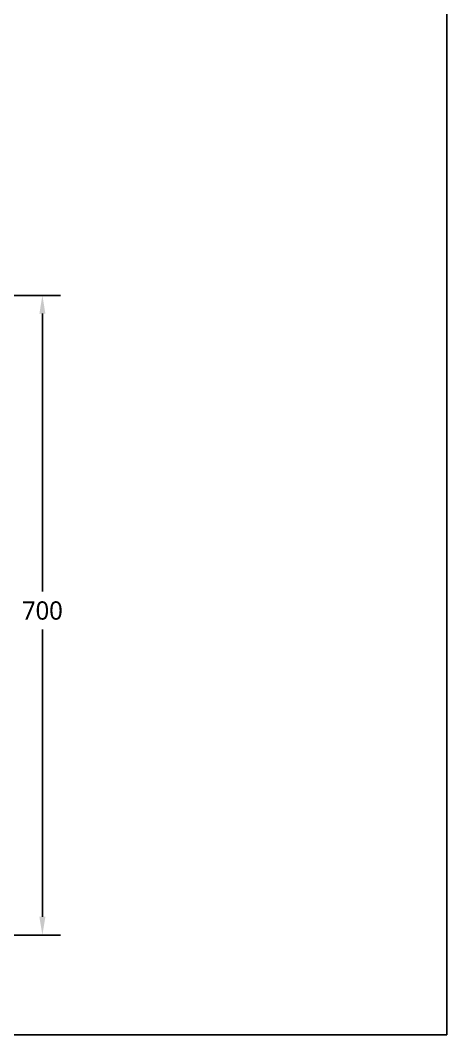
# Model space of a CAD drawing. Extents: x 0 to 6635, y -9 to 2100.
# Drawn here: x 6168 to 6635, y 0 to 1110 of the extents above; entities that cross this region are included whole.
import ezdxf

# ---------------------------------------------------------------- set-up
doc = ezdxf.new("R2010")
doc.units = 0
doc.header["$LTSCALE"] = 20
doc.header["$MEASUREMENT"] = 0
doc.layers.get('DEFPOINTS').update_dxf_attribs({"linetype": 'CONTINUOUS'})
doc.layers.add('1', color=1, linetype='CONTINUOUS')
doc.layers.add('5', color=5, linetype='CONTINUOUS')
doc.styles.get("Standard").update_dxf_attribs({"font": 'NanumGothic.ttf'})
doc.dimstyles.get("Standard").update_dxf_attribs({"dimtxt": 2.5, "dimasz": 2, "dimexe": 2, "dimexo": 1, "dimgap": 1.5, "dimtad": 1, "dimdec": 0, "dimlfac": 10, "dimrnd": 0.5, "dimzin": 0, "dimdsep": 46, "dimtxsty": 'Standard', "dimcen": 0, "dimclrt": 2, "dimadec": 0, "dimazin": 0, "dimtfac": 1, "dimtdec": 0, "dimtmove": 0, "dimatfit": 3, "dimfxl": 0, "dimtolj": 1, "dimtzin": 0, "dimarcsym": 0})

# ---------------------------------------------------------------- blocks, each defined once
blk = doc.blocks.new('*D46')
at = {"layer": '1', "color": 3, "lineweight": -2}
for p, q in [((5982.2, 809.1), (6212, 809.1)), ((6192, 789.1), (6192, 485)), ((6192, 129.1), (6192, 443.3)), ((6055.7, 109.1), (6212, 109.1))]:
    blk.add_line(p, q, dxfattribs=at)
at = {"layer": '1', "color": 3}
for points in [[(6188.7, 789.1), (6195.3, 789.1), (6192, 809.1)], [(6188.7, 129.1), (6195.3, 129.1), (6192, 109.1)]]:
    blk.add_solid(points, dxfattribs=at)
at = {"layer": 'DEFPOINTS', "color": 0}
for p in [(5982.2, 809.1), (6192, 809.1), (6055.7, 109.1)]:
    blk.add_point(p, dxfattribs=at)
at = {"layer": '1', "color": 2, "insert": (6192, 464.1), "char_height": 20, "attachment_point": 5}
blk.add_mtext('\\A1;700', dxfattribs=at)

msp = doc.modelspace()

# ---------------------------------------------------------------- linework, layer by layer
at = {"layer": '5', "color": 212}
msp.add_lwpolyline([(3534.68094, 2100), (6634.68094, 2100), (6634.68094, 0), (3534.68094, 0)], close=True, dxfattribs=at)

# ---------------------------------------------------------------- dimensions: what is measured, and where the dimension line sits
at = {"layer": '1'}
dim = msp.add_linear_dim(base=(6191.985, 809.14283), p1=(6055.68651, 109.14283), p2=(5982.19592, 809.14283), angle=90, dimstyle='Standard', override={"dimtxt": 20, "dimasz": 20, "dimexe": 20, "dimexo": 0, "dimgap": 10, "dimtih": 1, "dimtoh": 1, "dimdec": 4, "dimlfac": 1, "dimzin": 8, "dimclrd": 3, "dimclre": 3, "dimtdec": 4}, dxfattribs=at)
dim.commit()
dim.dimension.update_dxf_attribs({"geometry": '*D46', "text_midpoint": (6191.985, 464.14283), "dimtype": 160})

doc.saveas('drawing.dxf')
